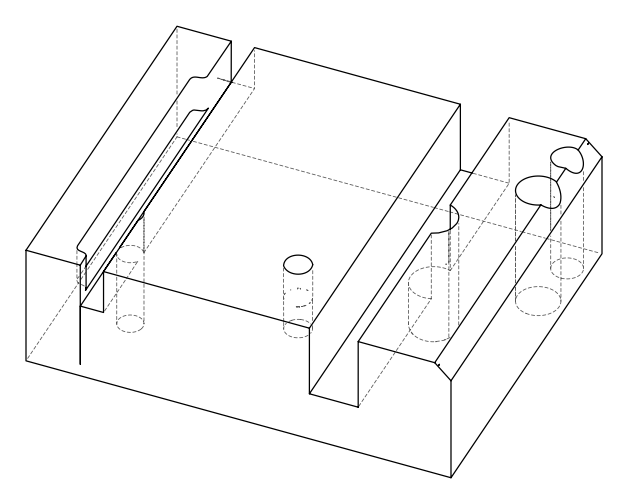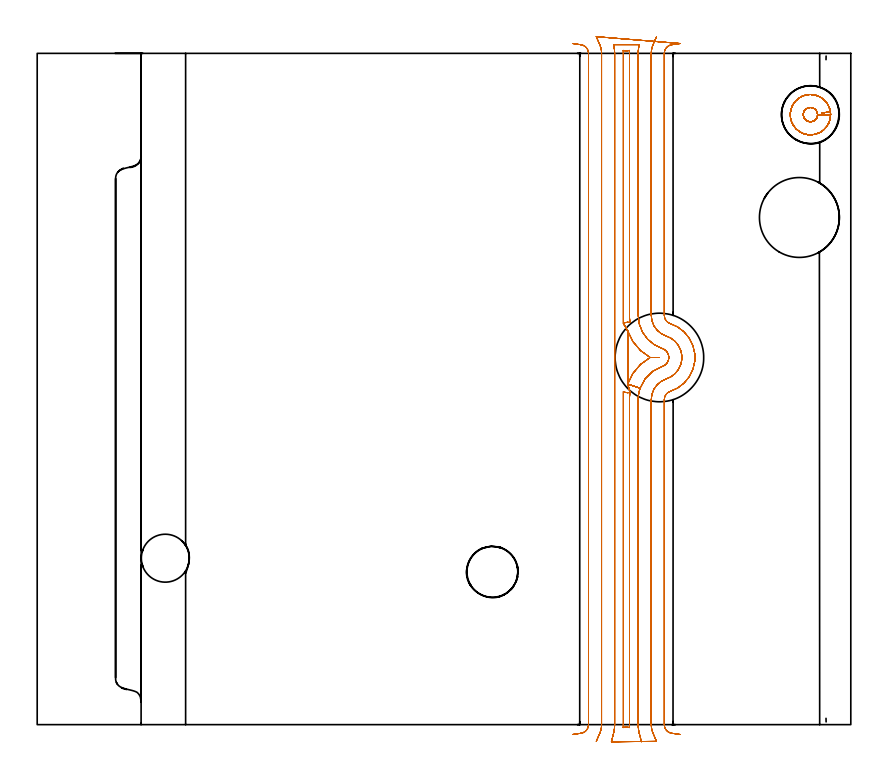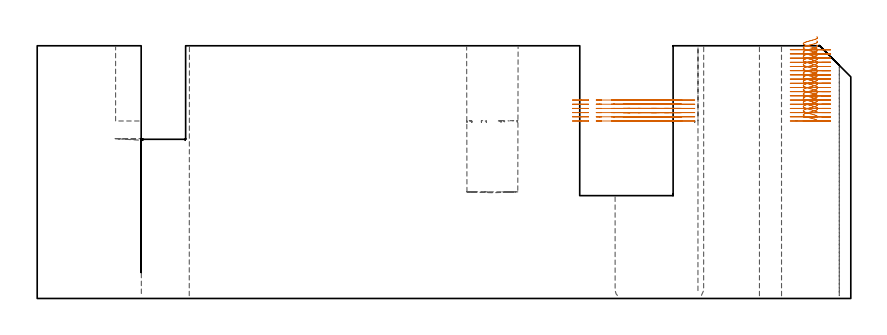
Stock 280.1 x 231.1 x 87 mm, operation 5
(PLAN: 15 operations, 13 tool changes, 155.4 min)
(1 INDEXABLE_INSERT_DRILL_THROUGH_HOLE_FROM_SOLID | STEP1HOLE_3 | NXT0302_006 | 0.36 min | 20905 mm3)
(2 DRILL_TO_ENLARGE_THROUGH_HOLE_1 | STEP1HOLE_3 | UGT0301_390 | 0.4 min | 30743 mm3)
(3 INDEXABLE_INSERT_DRILL_BLIND_HOLE_FROM_SOLID | STEP1POCKET | NXT0302_006 | 0.21 min | 12111 mm3)
(4 AREA_MILL | FG_CHAMFER_SURFACE | UGT0205_001 | 7.54 min | 12917 mm3)
(5 MILL_OPEN_POCKET | POCKET_OPEN | NXT0201_008 | Follow Part, ap 1.5, ae 75% | 133.16 min | 338654 mm3)
(6 MILL_RECTANGULAR_SLOT | SLOT_RECTANGULAR | UGT0201_004 | Follow Part, ap 8, ae 75% | 4.89 min | 195621 mm3)
(7 MILL_RECTANGULAR_SLOT_1 | SLOT_RECTANGULAR_1 | NXT0201_011 | Follow Part, ap 3, ae 75% | 3.23 min | 22316 mm3)
(8 MILL_THROUGH_HOLE_FROM_SOLID_MATERIAL | STEP1HOLE_2 | NXT0201_007 | Circular | 3.91 min | 26439 mm3)
(9 SPOT_DRILL | STEP1HOLE | NXT0321_9005460120000 | 0.03 min | 0 mm3)
(10 SPOT_DRILL_1 | STEP1HOLE_1 | NXT0321_9005460120000 | 0.05 min | 0 mm3)
(11 DRILL_BLIND_HOLE_INTO_CENTER | STEP1HOLE | NXT0301_038 | 0.05 min | 0 mm3)
(12 GUN_DRILL_THROUGH_HOLE | STEP1HOLE | UGT0307_002 | 0.44 min | 1546 mm3)
(13 SPADE_DRILL_TO_ENLARGE_THROUGH_HOLE | STEP1HOLE | UGT0306_007 | 0.38 min | 10199 mm3)
(14 DRILL_THROUGH_HOLE_INTO_CENTER | STEP1HOLE_1 | NXT0301_065 | 0.37 min | 4206 mm3)
(15 DRILL_TO_ENLARGE_THROUGH_HOLE | STEP1HOLE_1 | UGT0301_265 | 0.39 min | 14783 mm3)
(TOOL NXT0302_006 | Index. Insert Drill 17.5mm [880-D1750L25-05] | D17.5 PA176 FL88 Z2)
(TOOL UGT0301_390 | Twist Drill 27.5 mm | D27.5 PA118 FL165 Z2)
(TOOL UGT0205_001 | Chamfer Mill 20 x 3 x 45 deg. | D20 FL50 Z2)
(TOOL NXT0201_008 | ENDMILL 6mm [2P460-0600-NA 1630] | D6 FL26 Z6)
(TOOL UGT0201_004 | End Mill 32 mm | D32 FL53 Z6)
(TOOL NXT0201_011 | ENDMILL 12mm [2P460-1200-NA 1630] | D12 FL38 Z6)
(TOOL NXT0201_007 | ENDMILL 25mm [R216.25-25050GCK54P 1620] | D25 R3 FL54 Z5)
(TOOL NXT0321_9005460120000 | NC Spot Drill, 142deg, 12mm, Carbide, Uncoated | D12 PA142 FL30 Z2)
(TOOL NXT0301_038 | Carbide Drill 6.7mm [860.1-0670-034A1-MM 2214] | D6.7 PA140 FL53 Z2)
(TOOL UGT0307_002 | Gun Drill 6 mm | D6 PA130 FL24 Z1)
(TOOL UGT0306_007 | Spade Drill 16.5mm | D16.5 PA132 FL10 Z2)
(TOOL NXT0301_065 | Carbide Drill 9.4mm [860.1-0940-075A1-MM 2214] | D9.4 PA140 FL98 Z2)
(TOOL UGT0301_265 | Twist Drill 19.9 mm | D19.9 PA118 FL140 Z2)
(OP 5 MILL_OPEN_POCKET, part 2 of 2)
G0 X208.031 Y-5.905 Z68.317
G1 X207.281 Y-3.
G2 X206.9 Y0. R12. F500.
G1 Y111.892
G2 X207.555 Y115.801 R12.
G1 X203.3 Y117.267
G2 X211.04 Y126.4 R16.5
G1 X214.211
X211.04
G2 X203.3 Y135.533 R16.5
G1 X201.8 Y138.131
Y231.1
G3 X201.765 Y232.13 R15.
X203.935 Y232.13 R3.
X203.9 Y231.1 R15.
G1 Y140.908
G3 X204.107 Y138.422 R15.
X201.8 Y138.131 R3.
G1 X203.3 Y135.533
Y117.267
X204.107 Y114.378
G3 X203.9 Y111.892 R15.
G1 Y0.
G3 X203.935 Y-1.03 R15.
X201.765 Y-1.03 R3.
X201.8 Y0. R15.
G1 Y114.669
G3 X204.107 Y114.378 R3.
G1 X203.3 Y117.267
X207.555 Y115.801
G2 X215.202 Y123.308 R12.
G3 X215.202 Y129.492 R3.25
G2 X206.9 Y140.908 R12.
G1 Y231.1
G2 X207.281 Y234.1 R12.
G1 X198.419
G2 X198.8 Y231.1 R12.
G1 Y0.
G2 X198.419 Y-3. R12.
G1 X197.669 Y-5.905 F250.
X213.226 Y-5.75
X212.026 Y-3.
G2 X211.4 Y0. R7.5 F500.
G1 Y111.892
G2 X216.589 Y119.027 R7.5
G3 X216.589 Y133.773 R7.75
G2 X211.4 Y140.908 R7.5
G1 Y231.1
G2 X212.026 Y234.1 R7.5
G1 X213.226 Y236.85 F250.
G0 Z97.08
X221.447 Y-3.393
Z68.317
G1 X218.477 Y-2.97
G2 X215.9 Y0. R3. F500.
G1 Y111.892
G2 X217.975 Y114.746 R3.
G3 X217.975 Y138.054 R12.25
G2 X215.9 Y140.908 R3.
G1 Y231.1
G2 X218.477 Y234.07 R3.
G1 X221.447 Y234.493 F250.
X192.474 Y236.85
X193.674 Y234.1
G2 X194.3 Y231.1 R7.5 F500.
G1 Y0.
G2 X193.674 Y-3. R7.5
G1 X192.474 Y-5.75 F250.
G0 Z97.08
X184.253 Y234.493
Z68.317
G1 X187.223 Y234.07
G2 X189.8 Y231.1 R3. F500.
G1 Y0.
G2 X187.223 Y-2.97 R3.
G1 X184.253 Y-3.393 F250.
G0 X208.031 Y-5.905 Z66.873
G1 X207.281 Y-3.
G2 X206.9 Y0. R12. F500.
G1 Y111.892
G2 X207.555 Y115.801 R12.
G1 X203.3 Y117.267
G2 X211.04 Y126.4 R16.5
G1 X214.211
X211.04
G2 X203.3 Y135.533 R16.5
G1 X201.8 Y138.131
Y231.1
G3 X201.765 Y232.13 R15.
X203.935 Y232.13 R3.
X203.9 Y231.1 R15.
G1 Y140.908
G3 X204.107 Y138.422 R15.
X201.8 Y138.131 R3.
G1 X203.3 Y135.533
Y117.267
X204.107 Y114.378
G3 X203.9 Y111.892 R15.
G1 Y0.
G3 X203.935 Y-1.03 R15.
X201.765 Y-1.03 R3.
X201.8 Y0. R15.
G1 Y114.669
G3 X204.107 Y114.378 R3.
G1 X203.3 Y117.267
X207.555 Y115.801
G2 X215.202 Y123.308 R12.
G3 X215.202 Y129.492 R3.25
G2 X206.9 Y140.908 R12.
G1 Y231.1
G2 X207.281 Y234.1 R12.
G1 X198.419
G2 X198.8 Y231.1 R12.
G1 Y0.
G2 X198.419 Y-3. R12.
G1 X197.669 Y-5.905 F250.
X213.226 Y-5.75
X212.026 Y-3.
G2 X211.4 Y0. R7.5 F500.
G1 Y111.892
G2 X216.589 Y119.027 R7.5
G3 X216.589 Y133.773 R7.75
G2 X211.4 Y140.908 R7.5
G1 Y231.1
G2 X212.026 Y234.1 R7.5
G1 X213.226 Y236.85 F250.
G0 Z97.08
X221.447 Y-3.393
Z66.873
G1 X218.477 Y-2.97
G2 X215.9 Y0. R3. F500.
G1 Y111.892
G2 X217.975 Y114.746 R3.
G3 X217.975 Y138.054 R12.25
G2 X215.9 Y140.908 R3.
G1 Y231.1
G2 X218.477 Y234.07 R3.
G1 X221.447 Y234.493 F250.
X192.474 Y236.85
X193.674 Y234.1
G2 X194.3 Y231.1 R7.5 F500.
G1 Y0.
G2 X193.674 Y-3. R7.5
G1 X192.474 Y-5.75 F250.
G0 Z97.08
X184.253 Y234.493
Z66.873
G1 X187.223 Y234.07
G2 X189.8 Y231.1 R3. F500.
G1 Y0.
G2 X187.223 Y-2.97 R3.
G1 X184.253 Y-3.393 F250.
G0 X208.031 Y-5.905 Z65.43
G1 X207.281 Y-3.
G2 X206.9 Y0. R12. F500.
G1 Y111.892
G2 X207.555 Y115.801 R12.
G1 X203.3 Y117.267
G2 X211.04 Y126.4 R16.5
G1 X214.211
X211.04
G2 X203.3 Y135.533 R16.5
G1 X201.8 Y138.131
Y231.1
G3 X201.765 Y232.13 R15.
X203.935 Y232.13 R3.
X203.9 Y231.1 R15.
G1 Y140.908
G3 X204.107 Y138.422 R15.
X201.8 Y138.131 R3.
G1 X203.3 Y135.533
Y117.267
X204.107 Y114.378
G3 X203.9 Y111.892 R15.
G1 Y0.
G3 X203.935 Y-1.03 R15.
X201.765 Y-1.03 R3.
X201.8 Y0. R15.
G1 Y114.669
G3 X204.107 Y114.378 R3.
G1 X203.3 Y117.267
X207.555 Y115.801
G2 X215.202 Y123.308 R12.
G3 X215.202 Y129.492 R3.25
G2 X206.9 Y140.908 R12.
G1 Y231.1
G2 X207.281 Y234.1 R12.
G1 X198.419
G2 X198.8 Y231.1 R12.
G1 Y0.
G2 X198.419 Y-3. R12.
G1 X197.669 Y-5.905 F250.
X213.226 Y-5.75
X212.026 Y-3.
G2 X211.4 Y0. R7.5 F500.
G1 Y111.892
G2 X216.589 Y119.027 R7.5
G3 X216.589 Y133.773 R7.75
G2 X211.4 Y140.908 R7.5
G1 Y231.1
G2 X212.026 Y234.1 R7.5
G1 X213.226 Y236.85 F250.
G0 Z97.08
X221.447 Y-3.393
Z65.43
G1 X218.477 Y-2.97
G2 X215.9 Y0. R3. F500.
G1 Y111.892
G2 X217.975 Y114.746 R3.
G3 X217.975 Y138.054 R12.25
G2 X215.9 Y140.908 R3.
G1 Y231.1
G2 X218.477 Y234.07 R3.
G1 X221.447 Y234.493 F250.
X192.474 Y236.85
X193.674 Y234.1
G2 X194.3 Y231.1 R7.5 F500.
G1 Y0.
G2 X193.674 Y-3. R7.5
G1 X192.474 Y-5.75 F250.
G0 Z97.08
X184.253 Y234.493
Z65.43
G1 X187.223 Y234.07
G2 X189.8 Y231.1 R3. F500.
G1 Y0.
G2 X187.223 Y-2.97 R3.
G1 X184.253 Y-3.393 F250.
G0 X208.031 Y-5.905 Z63.987
G1 X207.281 Y-3.
G2 X206.9 Y0. R12. F500.
G1 Y111.892
G2 X207.555 Y115.801 R12.
G1 X203.3 Y117.267
G2 X211.04 Y126.4 R16.5
G1 X214.211
X211.04
G2 X203.3 Y135.533 R16.5
G1 X201.8 Y138.131
Y231.1
G3 X201.765 Y232.13 R15.
X203.935 Y232.13 R3.
X203.9 Y231.1 R15.
G1 Y140.908
G3 X204.107 Y138.422 R15.
X201.8 Y138.131 R3.
G1 X203.3 Y135.533
Y117.267
X204.107 Y114.378
G3 X203.9 Y111.892 R15.
G1 Y0.
G3 X203.935 Y-1.03 R15.
X201.765 Y-1.03 R3.
X201.8 Y0. R15.
G1 Y114.669
G3 X204.107 Y114.378 R3.
G1 X203.3 Y117.267
X207.555 Y115.801
G2 X215.202 Y123.308 R12.
G3 X215.202 Y129.492 R3.25
G2 X206.9 Y140.908 R12.
G1 Y231.1
G2 X207.281 Y234.1 R12.
G1 X198.419
G2 X198.8 Y231.1 R12.
G1 Y0.
G2 X198.419 Y-3. R12.
G1 X197.669 Y-5.905 F250.
X213.226 Y-5.75
X212.026 Y-3.
G2 X211.4 Y0. R7.5 F500.
G1 Y111.892
G2 X216.589 Y119.027 R7.5
G3 X216.589 Y133.773 R7.75
G2 X211.4 Y140.908 R7.5
G1 Y231.1
G2 X212.026 Y234.1 R7.5
G1 X213.226 Y236.85 F250.
G0 Z97.08
X221.447 Y-3.393
Z63.987
G1 X218.477 Y-2.97
G2 X215.9 Y0. R3. F500.
G1 Y111.892
G2 X217.975 Y114.746 R3.
G3 X217.975 Y138.054 R12.25
G2 X215.9 Y140.908 R3.
G1 Y231.1
G2 X218.477 Y234.07 R3.
G1 X221.447 Y234.493 F250.
X192.474 Y236.85
X193.674 Y234.1
G2 X194.3 Y231.1 R7.5 F500.
G1 Y0.
G2 X193.674 Y-3. R7.5
G1 X192.474 Y-5.75 F250.
G0 Z97.08
X184.253 Y234.493
Z63.987
G1 X187.223 Y234.07
G2 X189.8 Y231.1 R3. F500.
G1 Y0.
G2 X187.223 Y-2.97 R3.
G1 X184.253 Y-3.393 F250.
G0 X208.031 Y-5.905 Z62.543
G1 X207.281 Y-3.
G2 X206.9 Y0. R12. F500.
G1 Y111.892
G2 X207.555 Y115.801 R12.
G1 X203.3 Y117.267
G2 X211.04 Y126.4 R16.5
G1 X214.211
X211.04
G2 X203.3 Y135.533 R16.5
G1 X201.8 Y138.131
Y231.1
G3 X201.765 Y232.13 R15.
X203.935 Y232.13 R3.
X203.9 Y231.1 R15.
G1 Y140.908
G3 X204.107 Y138.422 R15.
X201.8 Y138.131 R3.
G1 X203.3 Y135.533
Y117.267
X204.107 Y114.378
G3 X203.9 Y111.892 R15.
G1 Y0.
G3 X203.935 Y-1.03 R15.
X201.765 Y-1.03 R3.
X201.8 Y0. R15.
G1 Y114.669
G3 X204.107 Y114.378 R3.
G1 X203.3 Y117.267
X207.555 Y115.801
G2 X215.202 Y123.308 R12.
G3 X215.202 Y129.492 R3.25
G2 X206.9 Y140.908 R12.
G1 Y231.1
G2 X207.281 Y234.1 R12.
G1 X198.419
G2 X198.8 Y231.1 R12.
G1 Y0.
G2 X198.419 Y-3. R12.
G1 X197.669 Y-5.905 F250.
X213.226 Y-5.75
X212.026 Y-3.
G2 X211.4 Y0. R7.5 F500.
G1 Y111.892
G2 X216.589 Y119.027 R7.5
G3 X216.589 Y133.773 R7.75
G2 X211.4 Y140.908 R7.5
G1 Y231.1
G2 X212.026 Y234.1 R7.5
G1 X213.226 Y236.85 F250.
G0 Z97.08
X221.447 Y-3.393
Z62.543
G1 X218.477 Y-2.97
G2 X215.9 Y0. R3. F500.
G1 Y111.892
G2 X217.975 Y114.746 R3.
G3 X217.975 Y138.054 R12.25
G2 X215.9 Y140.908 R3.
G1 Y231.1
G2 X218.477 Y234.07 R3.
G1 X221.447 Y234.493 F250.
X192.474 Y236.85
X193.674 Y234.1
G2 X194.3 Y231.1 R7.5 F500.
G1 Y0.
G2 X193.674 Y-3. R7.5
G1 X192.474 Y-5.75 F250.
G0 Z97.08
X184.253 Y234.493
Z62.543
G1 X187.223 Y234.07
G2 X189.8 Y231.1 R3. F500.
G1 Y0.
G2 X187.223 Y-2.97 R3.
G1 X184.253 Y-3.393 F250.
G0 X208.031 Y-5.905 Z61.1
G1 X207.281 Y-3.
G2 X206.9 Y0. R12. F500.
G1 Y111.892
G2 X207.555 Y115.801 R12.
G1 X203.3 Y117.267
G2 X211.04 Y126.4 R16.5
G1 X214.211
X211.04
G2 X203.3 Y135.533 R16.5
G1 X201.8 Y138.131
Y231.1
G3 X201.765 Y232.13 R15.
X203.935 Y232.13 R3.
X203.9 Y231.1 R15.
G1 Y140.908
G3 X204.107 Y138.422 R15.
X201.8 Y138.131 R3.
G1 X203.3 Y135.533
Y117.267
X204.107 Y114.378
G3 X203.9 Y111.892 R15.
G1 Y0.
G3 X203.935 Y-1.03 R15.
X201.765 Y-1.03 R3.
X201.8 Y0. R15.
G1 Y114.669
G3 X204.107 Y114.378 R3.
G1 X203.3 Y117.267
X207.555 Y115.801
G2 X215.202 Y123.308 R12.
G3 X215.202 Y129.492 R3.25
G2 X206.9 Y140.908 R12.
G1 Y231.1
G2 X207.281 Y234.1 R12.
G1 X198.419
G2 X198.8 Y231.1 R12.
G1 Y0.
G2 X198.419 Y-3. R12.
G1 X197.669 Y-5.905 F250.
X213.226 Y-5.75
X212.026 Y-3.
G2 X211.4 Y0. R7.5 F500.
G1 Y111.892
G2 X216.589 Y119.027 R7.5
G3 X216.589 Y133.773 R7.75
G2 X211.4 Y140.908 R7.5
G1 Y231.1
G2 X212.026 Y234.1 R7.5
G1 X213.226 Y236.85 F250.
G0 Z97.08
X221.447 Y-3.393
Z61.1
G1 X218.477 Y-2.97
G2 X215.9 Y0. R3. F500.
G1 Y111.892
G2 X217.975 Y114.746 R3.
G3 X217.975 Y138.054 R12.25
G2 X215.9 Y140.908 R3.
G1 Y231.1
G2 X218.477 Y234.07 R3.
G1 X221.447 Y234.493 F250.
X192.474 Y236.85
X193.674 Y234.1
G2 X194.3 Y231.1 R7.5 F500.
G1 Y0.
G2 X193.674 Y-3. R7.5
G1 X192.474 Y-5.75 F250.
G0 Z97.08
X184.253 Y234.493
Z61.1
G1 X187.223 Y234.07
G2 X189.8 Y231.1 R3. F500.
G1 Y0.
G2 X187.223 Y-2.97 R3.
G1 X184.253 Y-3.393 F250.
G0 Z97.08
X268.377 Y208.888
Z90.08
G1 X268.534 Y209.222 Z89.981
X268.65 Y209.778 Z89.829
Y210.222 Z89.71
X268.534 Y210.778 Z89.558
X268.292 Y211.293 Z89.406
X267.939 Y211.739 Z89.253
X267.493 Y212.092 Z89.101
X266.978 Y212.334 Z88.948
X266.422 Y212.45 Z88.796
X265.978 Z88.677
X265.422 Y212.334 Z88.525
X264.907 Y212.092 Z88.372
X264.461 Y211.739 Z88.22
X264.108 Y211.293 Z88.068
X263.866 Y210.778 Z87.915
X263.75 Y210.222 Z87.763
Y209.778 Z87.644
X263.866 Y209.222 Z87.492
X264.108 Y208.707 Z87.339
X264.461 Y208.261 Z87.187
X264.907 Y207.908 Z87.034
X265.422 Y207.666 Z86.882
X265.978 Y207.55 Z86.73
X266.422 Z86.611
X266.978 Y207.666 Z86.458
X267.493 Y207.908 Z86.306
X267.939 Y208.261 Z86.154
X268.292 Y208.707 Z86.001
X268.534 Y209.222 Z85.849
X268.65 Y209.778 Z85.696
Y210. Z85.637
G3 X266.2 Y212.45 R2.45 F500.
X268.65 Y210. R-2.45
G1 X273.15
G3 X266.2 Y216.95 R6.95
X273.15 Y210. R-6.95
X273.078 Y210.997 R6.95
G1 X270.109 Y210.566 F250.
G0 X268.377 Y208.888 Z88.637
G1 X268.534 Y209.222 Z88.538
X268.65 Y209.778 Z88.386
Y210.222 Z88.267
X268.534 Y210.778 Z88.115
X268.292 Y211.293 Z87.962
X267.939 Y211.739 Z87.81
X267.493 Y212.092 Z87.657
X266.978 Y212.334 Z87.505
X266.422 Y212.45 Z87.353
X265.978 Z87.234
X265.422 Y212.334 Z87.081
X264.907 Y212.092 Z86.929
X264.461 Y211.739 Z86.777
X264.108 Y211.293 Z86.624
X263.866 Y210.778 Z86.472
X263.75 Y210.222 Z86.319
Y209.778 Z86.201
X263.866 Y209.222 Z86.048
X264.108 Y208.707 Z85.896
X264.461 Y208.261 Z85.743
X264.907 Y207.908 Z85.591
X265.422 Y207.666 Z85.439
X265.978 Y207.55 Z85.286
X266.422 Z85.167
X266.978 Y207.666 Z85.015
X267.493 Y207.908 Z84.863
X267.939 Y208.261 Z84.71
X268.292 Y208.707 Z84.558
X268.534 Y209.222 Z84.405
X268.65 Y209.778 Z84.253
Y210. Z84.194
G3 X266.2 Y212.45 R2.45 F500.
X268.65 Y210. R-2.45
G1 X273.15
G3 X266.2 Y216.95 R6.95
X273.15 Y210. R-6.95
X273.078 Y210.997 R6.95
G1 X270.109 Y210.566 F250.
G0 X268.377 Y208.888 Z87.194
G1 X268.534 Y209.222 Z87.095
X268.65 Y209.778 Z86.942
Y210.222 Z86.824
X268.534 Y210.778 Z86.671
X268.292 Y211.293 Z86.519
X267.939 Y211.739 Z86.366
X267.493 Y212.092 Z86.214
X266.978 Y212.334 Z86.062
X266.422 Y212.45 Z85.909
X265.978 Z85.79
X265.422 Y212.334 Z85.638
X264.907 Y212.092 Z85.486
X264.461 Y211.739 Z85.333
X264.108 Y211.293 Z85.181
X263.866 Y210.778 Z85.028
X263.75 Y210.222 Z84.876
Y209.778 Z84.757
X263.866 Y209.222 Z84.605
X264.108 Y208.707 Z84.452
X264.461 Y208.261 Z84.3
X264.907 Y207.908 Z84.148
X265.422 Y207.666 Z83.995
X265.978 Y207.55 Z83.843
X266.422 Z83.724
X266.978 Y207.666 Z83.572
X267.493 Y207.908 Z83.419
X267.939 Y208.261 Z83.267
X268.292 Y208.707 Z83.114
X268.534 Y209.222 Z82.962
X268.65 Y209.778 Z82.81
Y210. Z82.75
G3 X266.2 Y212.45 R2.45 F500.
X268.65 Y210. R-2.45
G1 X273.15
G3 X266.2 Y216.95 R6.95
X273.15 Y210. R-6.95
X273.078 Y210.997 R6.95
G1 X270.109 Y210.566 F250.
G0 X268.377 Y208.888 Z85.75
G1 X268.534 Y209.222 Z85.651
X268.65 Y209.778 Z85.499
Y210.222 Z85.38
X268.534 Y210.778 Z85.228
X268.292 Y211.293 Z85.075
X267.939 Y211.739 Z84.923
X267.493 Y212.092 Z84.771
X266.978 Y212.334 Z84.618
X266.422 Y212.45 Z84.466
X265.978 Z84.347
X265.422 Y212.334 Z84.195
X264.907 Y212.092 Z84.042
X264.461 Y211.739 Z83.89
X264.108 Y211.293 Z83.737
X263.866 Y210.778 Z83.585
X263.75 Y210.222 Z83.433
Y209.778 Z83.314
X263.866 Y209.222 Z83.161
X264.108 Y208.707 Z83.009
X264.461 Y208.261 Z82.857
X264.907 Y207.908 Z82.704
X265.422 Y207.666 Z82.552
X265.978 Y207.55 Z82.399
X266.422 Z82.281
X266.978 Y207.666 Z82.128
X267.493 Y207.908 Z81.976
X267.939 Y208.261 Z81.823
X268.292 Y208.707 Z81.671
X268.534 Y209.222 Z81.519
X268.65 Y209.778 Z81.366
Y210. Z81.307
G3 X266.2 Y212.45 R2.45 F500.
X268.65 Y210. R-2.45
G1 X273.15
G3 X266.2 Y216.95 R6.95
X273.15 Y210. R-6.95
X273.078 Y210.997 R6.95
G1 X270.109 Y210.566 F250.
G0 X268.377 Y208.888 Z84.307
G1 X268.534 Y209.222 Z84.208
X268.65 Y209.778 Z84.056
Y210.222 Z83.937
X268.534 Y210.778 Z83.785
X268.292 Y211.293 Z83.632
X267.939 Y211.739 Z83.48
X267.493 Y212.092 Z83.327
X266.978 Y212.334 Z83.175
X266.422 Y212.45 Z83.022
X265.978 Z82.904
X265.422 Y212.334 Z82.751
X264.907 Y212.092 Z82.599
X264.461 Y211.739 Z82.447
X264.108 Y211.293 Z82.294
X263.866 Y210.778 Z82.142
X263.75 Y210.222 Z81.989
Y209.778 Z81.871
X263.866 Y209.222 Z81.718
X264.108 Y208.707 Z81.566
X264.461 Y208.261 Z81.413
X264.907 Y207.908 Z81.261
X265.422 Y207.666 Z81.109
X265.978 Y207.55 Z80.956
X266.422 Z80.837
X266.978 Y207.666 Z80.685
X267.493 Y207.908 Z80.533
X267.939 Y208.261 Z80.38
X268.292 Y208.707 Z80.228
X268.534 Y209.222 Z80.075
X268.65 Y209.778 Z79.923
Y210. Z79.864
G3 X266.2 Y212.45 R2.45 F500.
X268.65 Y210. R-2.45
G1 X273.15
G3 X266.2 Y216.95 R6.95
X273.15 Y210. R-6.95
X273.078 Y210.997 R6.95
G1 X270.109 Y210.566 F250.
G0 X268.377 Y208.888 Z82.864
G1 X268.534 Y209.222 Z82.765
X268.65 Y209.778 Z82.612
Y210.222 Z82.494
X268.534 Y210.778 Z82.341
X268.292 Y211.293 Z82.189
X267.939 Y211.739 Z82.036
X267.493 Y212.092 Z81.884
X266.978 Y212.334 Z81.732
X266.422 Y212.45 Z81.579
X265.978 Z81.46
X265.422 Y212.334 Z81.308
X264.907 Y212.092 Z81.156
X264.461 Y211.739 Z81.003
X264.108 Y211.293 Z80.851
X263.866 Y210.778 Z80.698
X263.75 Y210.222 Z80.546
Y209.778 Z80.427
X263.866 Y209.222 Z80.275
X264.108 Y208.707 Z80.122
X264.461 Y208.261 Z79.97
X264.907 Y207.908 Z79.818
X265.422 Y207.666 Z79.665
X265.978 Y207.55 Z79.513
X266.422 Z79.394
X266.978 Y207.666 Z79.242
X267.493 Y207.908 Z79.089
X267.939 Y208.261 Z78.937
X268.292 Y208.707 Z78.784
X268.534 Y209.222 Z78.632
X268.65 Y209.778 Z78.48
Y210. Z78.42
G3 X266.2 Y212.45 R2.45 F500.
X268.65 Y210. R-2.45
G1 X273.15
G3 X266.2 Y216.95 R6.95
X273.15 Y210. R-6.95
X273.078 Y210.997 R6.95
G1 X270.109 Y210.566 F250.
G0 X268.377 Y208.888 Z81.42
G1 X268.534 Y209.222 Z81.321
X268.65 Y209.778 Z81.169
Y210.222 Z81.05
X268.534 Y210.778 Z80.898
X268.292 Y211.293 Z80.745
X267.939 Y211.739 Z80.593
X267.493 Y212.092 Z80.441
X266.978 Y212.334 Z80.288
X266.422 Y212.45 Z80.136
X265.978 Z80.017
X265.422 Y212.334 Z79.865
X264.907 Y212.092 Z79.712
X264.461 Y211.739 Z79.56
X264.108 Y211.293 Z79.407
X263.866 Y210.778 Z79.255
X263.75 Y210.222 Z79.103
Y209.778 Z78.984
X263.866 Y209.222 Z78.831
X264.108 Y208.707 Z78.679
X264.461 Y208.261 Z78.527
X264.907 Y207.908 Z78.374
X265.422 Y207.666 Z78.222
X265.978 Y207.55 Z78.069
X266.422 Z77.951
X266.978 Y207.666 Z77.798
X267.493 Y207.908 Z77.646
X267.939 Y208.261 Z77.493
X268.292 Y208.707 Z77.341
X268.534 Y209.222 Z77.189
X268.65 Y209.778 Z77.036
Y210. Z76.977
G3 X266.2 Y212.45 R2.45 F500.
X268.65 Y210. R-2.45
G1 X273.15
G3 X266.2 Y216.95 R6.95
X273.15 Y210. R-6.95
X273.078 Y210.997 R6.95
G1 X270.109 Y210.566 F250.
G0 X268.377 Y208.888 Z79.977
G1 X268.534 Y209.222 Z79.878
X268.65 Y209.778 Z79.726
Y210.222 Z79.607
X268.534 Y210.778 Z79.454
X268.292 Y211.293 Z79.302
X267.939 Y211.739 Z79.15
X267.493 Y212.092 Z78.997
X266.978 Y212.334 Z78.845
X266.422 Y212.45 Z78.692
X265.978 Z78.574
X265.422 Y212.334 Z78.421
X264.907 Y212.092 Z78.269
X264.461 Y211.739 Z78.116
X264.108 Y211.293 Z77.964
X263.866 Y210.778 Z77.812
X263.75 Y210.222 Z77.659
Y209.778 Z77.54
X263.866 Y209.222 Z77.388
X264.108 Y208.707 Z77.236
X264.461 Y208.261 Z77.083
X264.907 Y207.908 Z76.931
X265.422 Y207.666 Z76.778
X265.978 Y207.55 Z76.626
X266.422 Z76.507
X266.978 Y207.666 Z76.355
X267.493 Y207.908 Z76.202
X267.939 Y208.261 Z76.05
X268.292 Y208.707 Z75.898
X268.534 Y209.222 Z75.745
X268.65 Y209.778 Z75.593
Y210. Z75.533
G3 X266.2 Y212.45 R2.45 F500.
X268.65 Y210. R-2.45
G1 X273.15
G3 X266.2 Y216.95 R6.95
X273.15 Y210. R-6.95
X273.078 Y210.997 R6.95
G1 X270.109 Y210.566 F250.
G0 X268.377 Y208.888 Z78.533
G1 X268.534 Y209.222 Z78.435
X268.65 Y209.778 Z78.282
Y210.222 Z78.164
X268.534 Y210.778 Z78.011
X268.292 Y211.293 Z77.859
X267.939 Y211.739 Z77.706
X267.493 Y212.092 Z77.554
X266.978 Y212.334 Z77.401
X266.422 Y212.45 Z77.249
X265.978 Z77.13
X265.422 Y212.334 Z76.978
X264.907 Y212.092 Z76.826
X264.461 Y211.739 Z76.673
X264.108 Y211.293 Z76.521
X263.866 Y210.778 Z76.368
X263.75 Y210.222 Z76.216
Y209.778 Z76.097
X263.866 Y209.222 Z75.945
X264.108 Y208.707 Z75.792
X264.461 Y208.261 Z75.64
X264.907 Y207.908 Z75.488
X265.422 Y207.666 Z75.335
X265.978 Y207.55 Z75.183
X266.422 Z75.064
X266.978 Y207.666 Z74.912
X267.493 Y207.908 Z74.759
X267.939 Y208.261 Z74.607
X268.292 Y208.707 Z74.454
X268.534 Y209.222 Z74.302
X268.65 Y209.778 Z74.15
Y210. Z74.09
G3 X266.2 Y212.45 R2.45 F500.
X268.65 Y210. R-2.45
G1 X273.15
G3 X266.2 Y216.95 R6.95
X273.15 Y210. R-6.95
X273.078 Y210.997 R6.95
G1 X270.109 Y210.566 F250.
G0 X268.377 Y208.888 Z77.09
G1 X268.534 Y209.222 Z76.991
X268.65 Y209.778 Z76.839
Y210.222 Z76.72
X268.534 Y210.778 Z76.568
X268.292 Y211.293 Z76.415
X267.939 Y211.739 Z76.263
X267.493 Y212.092 Z76.111
X266.978 Y212.334 Z75.958
X266.422 Y212.45 Z75.806
X265.978 Z75.687
X265.422 Y212.334 Z75.535
X264.907 Y212.092 Z75.382
X264.461 Y211.739 Z75.23
X264.108 Y211.293 Z75.077
X263.866 Y210.778 Z74.925
X263.75 Y210.222 Z74.773
Y209.778 Z74.654
X263.866 Y209.222 Z74.501
X264.108 Y208.707 Z74.349
X264.461 Y208.261 Z74.197
X264.907 Y207.908 Z74.044
X265.422 Y207.666 Z73.892
X265.978 Y207.55 Z73.739
X266.422 Z73.621
X266.978 Y207.666 Z73.468
X267.493 Y207.908 Z73.316
X267.939 Y208.261 Z73.163
X268.292 Y208.707 Z73.011
X268.534 Y209.222 Z72.859
X268.65 Y209.778 Z72.706
Y210. Z72.647
G3 X266.2 Y212.45 R2.45 F500.
X268.65 Y210. R-2.45
G1 X273.15
G3 X266.2 Y216.95 R6.95
X273.15 Y210. R-6.95
X273.078 Y210.997 R6.95
G1 X270.109 Y210.566 F250.
G0 X268.377 Y208.888 Z75.647
G1 X268.534 Y209.222 Z75.548
X268.65 Y209.778 Z75.396
Y210.222 Z75.277
X268.534 Y210.778 Z75.124
X268.292 Y211.293 Z74.972
X267.939 Y211.739 Z74.82
X267.493 Y212.092 Z74.667
X266.978 Y212.334 Z74.515
X266.422 Y212.45 Z74.362
X265.978 Z74.244
X265.422 Y212.334 Z74.091
X264.907 Y212.092 Z73.939
X264.461 Y211.739 Z73.786
X264.108 Y211.293 Z73.634
X263.866 Y210.778 Z73.482
X263.75 Y210.222 Z73.329
Y209.778 Z73.21
X263.866 Y209.222 Z73.058
X264.108 Y208.707 Z72.906
X264.461 Y208.261 Z72.753
X264.907 Y207.908 Z72.601
X265.422 Y207.666 Z72.448
X265.978 Y207.55 Z72.296
X266.422 Z72.177
X266.978 Y207.666 Z72.025
X267.493 Y207.908 Z71.872
X267.939 Y208.261 Z71.72
X268.292 Y208.707 Z71.568
X268.534 Y209.222 Z71.415
X268.65 Y209.778 Z71.263
Y210. Z71.203
G3 X266.2 Y212.45 R2.45 F500.
X268.65 Y210. R-2.45
G1 X273.15
G3 X266.2 Y216.95 R6.95
X273.15 Y210. R-6.95
X273.078 Y210.997 R6.95
G1 X270.109 Y210.566 F250.
G0 X268.377 Y208.888 Z74.203
G1 X268.534 Y209.222 Z74.105
X268.65 Y209.778 Z73.952
Y210.222 Z73.833
X268.534 Y210.778 Z73.681
X268.292 Y211.293 Z73.529
X267.939 Y211.739 Z73.376
X267.493 Y212.092 Z73.224
X266.978 Y212.334 Z73.071
X266.422 Y212.45 Z72.919
X265.978 Z72.8
X265.422 Y212.334 Z72.648
X264.907 Y212.092 Z72.495
X264.461 Y211.739 Z72.343
X264.108 Y211.293 Z72.191
X263.866 Y210.778 Z72.038
X263.75 Y210.222 Z71.886
Y209.778 Z71.767
X263.866 Y209.222 Z71.615
X264.108 Y208.707 Z71.462
X264.461 Y208.261 Z71.31
X264.907 Y207.908 Z71.157
X265.422 Y207.666 Z71.005
X265.978 Y207.55 Z70.853
X266.422 Z70.734
X266.978 Y207.666 Z70.582
X267.493 Y207.908 Z70.429
X267.939 Y208.261 Z70.277
X268.292 Y208.707 Z70.124
X268.534 Y209.222 Z69.972
X268.65 Y209.778 Z69.819
Y210. Z69.76
G3 X266.2 Y212.45 R2.45 F500.
X268.65 Y210. R-2.45
G1 X273.15
G3 X266.2 Y216.95 R6.95
X273.15 Y210. R-6.95
X273.078 Y210.997 R6.95
G1 X270.109 Y210.566 F250.
G0 X268.377 Y208.888 Z72.76
G1 X268.534 Y209.222 Z72.661
X268.65 Y209.778 Z72.509
Y210.222 Z72.39
X268.534 Y210.778 Z72.238
X268.292 Y211.293 Z72.085
X267.939 Y211.739 Z71.933
X267.493 Y212.092 Z71.78
X266.978 Y212.334 Z71.628
X266.422 Y212.45 Z71.476
X265.978 Z71.357
X265.422 Y212.334 Z71.205
X264.907 Y212.092 Z71.052
X264.461 Y211.739 Z70.9
X264.108 Y211.293 Z70.747
X263.866 Y210.778 Z70.595
X263.75 Y210.222 Z70.442
Y209.778 Z70.324
X263.866 Y209.222 Z70.171
X264.108 Y208.707 Z70.019
X264.461 Y208.261 Z69.867
X264.907 Y207.908 Z69.714
X265.422 Y207.666 Z69.562
X265.978 Y207.55 Z69.409
X266.422 Z69.291
X266.978 Y207.666 Z69.138
X267.493 Y207.908 Z68.986
X267.939 Y208.261 Z68.833
X268.292 Y208.707 Z68.681
X268.534 Y209.222 Z68.529
X268.65 Y209.778 Z68.376
Y210. Z68.317
G3 X266.2 Y212.45 R2.45 F500.
X268.65 Y210. R-2.45
G1 X273.15
G3 X266.2 Y216.95 R6.95
X273.15 Y210. R-6.95
X273.078 Y210.997 R6.95
G1 X270.109 Y210.566 F250.
G0 X268.377 Y208.888 Z71.317
G1 X268.534 Y209.222 Z71.218
X268.65 Y209.778 Z71.066
Y210.222 Z70.947
X268.534 Y210.778 Z70.794
X268.292 Y211.293 Z70.642
X267.939 Y211.739 Z70.49
X267.493 Y212.092 Z70.337
X266.978 Y212.334 Z70.185
X266.422 Y212.45 Z70.032
X265.978 Z69.914
X265.422 Y212.334 Z69.761
X264.907 Y212.092 Z69.609
X264.461 Y211.739 Z69.456
X264.108 Y211.293 Z69.304
X263.866 Y210.778 Z69.152
X263.75 Y210.222 Z68.999
Y209.778 Z68.88
X263.866 Y209.222 Z68.728
X264.108 Y208.707 Z68.576
X264.461 Y208.261 Z68.423
X264.907 Y207.908 Z68.271
X265.422 Y207.666 Z68.118
X265.978 Y207.55 Z67.966
X266.422 Z67.847
X266.978 Y207.666 Z67.695
X267.493 Y207.908 Z67.542
X267.939 Y208.261 Z67.39
X268.292 Y208.707 Z67.238
X268.534 Y209.222 Z67.085
X268.65 Y209.778 Z66.933
Y210. Z66.873
G3 X266.2 Y212.45 R2.45 F500.
X268.65 Y210. R-2.45
G1 X273.15
G3 X266.2 Y216.95 R6.95
X273.15 Y210. R-6.95
X273.078 Y210.997 R6.95
G1 X270.109 Y210.566 F250.
G0 X268.377 Y208.888 Z69.873
G1 X268.534 Y209.222 Z69.775
X268.65 Y209.778 Z69.622
Y210.222 Z69.503
X268.534 Y210.778 Z69.351
X268.292 Y211.293 Z69.199
X267.939 Y211.739 Z69.046
X267.493 Y212.092 Z68.894
X266.978 Y212.334 Z68.741
X266.422 Y212.45 Z68.589
X265.978 Z68.47
X265.422 Y212.334 Z68.318
X264.907 Y212.092 Z68.165
X264.461 Y211.739 Z68.013
X264.108 Y211.293 Z67.861
X263.866 Y210.778 Z67.708
X263.75 Y210.222 Z67.556
Y209.778 Z67.437
X263.866 Y209.222 Z67.285
X264.108 Y208.707 Z67.132
X264.461 Y208.261 Z66.98
X264.907 Y207.908 Z66.827
X265.422 Y207.666 Z66.675
X265.978 Y207.55 Z66.523
X266.422 Z66.404
X266.978 Y207.666 Z66.251
X267.493 Y207.908 Z66.099
X267.939 Y208.261 Z65.947
X268.292 Y208.707 Z65.794
X268.534 Y209.222 Z65.642
X268.65 Y209.778 Z65.489
Y210. Z65.43
G3 X266.2 Y212.45 R2.45 F500.
X268.65 Y210. R-2.45
G1 X273.15
G3 X266.2 Y216.95 R6.95
X273.15 Y210. R-6.95
X273.078 Y210.997 R6.95
G1 X270.109 Y210.566 F250.
G0 X268.377 Y208.888 Z68.43
G1 X268.534 Y209.222 Z68.331
X268.65 Y209.778 Z68.179
Y210.222 Z68.06
X268.534 Y210.778 Z67.908
X268.292 Y211.293 Z67.755
X267.939 Y211.739 Z67.603
X267.493 Y212.092 Z67.45
X266.978 Y212.334 Z67.298
X266.422 Y212.45 Z67.146
X265.978 Z67.027
X265.422 Y212.334 Z66.874
X264.907 Y212.092 Z66.722
X264.461 Y211.739 Z66.57
X264.108 Y211.293 Z66.417
X263.866 Y210.778 Z66.265
X263.75 Y210.222 Z66.112
Y209.778 Z65.994
X263.866 Y209.222 Z65.841
X264.108 Y208.707 Z65.689
X264.461 Y208.261 Z65.536
X264.907 Y207.908 Z65.384
X265.422 Y207.666 Z65.232
X265.978 Y207.55 Z65.079
X266.422 Z64.961
X266.978 Y207.666 Z64.808
X267.493 Y207.908 Z64.656
X267.939 Y208.261 Z64.503
X268.292 Y208.707 Z64.351
X268.534 Y209.222 Z64.198
X268.65 Y209.778 Z64.046
Y210. Z63.987
G3 X266.2 Y212.45 R2.45 F500.
X268.65 Y210. R-2.45
G1 X273.15
G3 X266.2 Y216.95 R6.95
X273.15 Y210. R-6.95
X273.078 Y210.997 R6.95
G1 X270.109 Y210.566 F250.
G0 X268.377 Y208.888 Z66.987
G1 X268.534 Y209.222 Z66.888
X268.65 Y209.778 Z66.735
Y210.222 Z66.617
X268.534 Y210.778 Z66.464
X268.292 Y211.293 Z66.312
X267.939 Y211.739 Z66.16
X267.493 Y212.092 Z66.007
X266.978 Y212.334 Z65.855
X266.422 Y212.45 Z65.702
X265.978 Z65.584
X265.422 Y212.334 Z65.431
X264.907 Y212.092 Z65.279
X264.461 Y211.739 Z65.126
X264.108 Y211.293 Z64.974
X263.866 Y210.778 Z64.822
X263.75 Y210.222 Z64.669
Y209.778 Z64.55
X263.866 Y209.222 Z64.398
X264.108 Y208.707 Z64.246
X264.461 Y208.261 Z64.093
X264.907 Y207.908 Z63.941
X265.422 Y207.666 Z63.788
X265.978 Y207.55 Z63.636
X266.422 Z63.517
X266.978 Y207.666 Z63.365
X267.493 Y207.908 Z63.212
X267.939 Y208.261 Z63.06
X268.292 Y208.707 Z62.908
X268.534 Y209.222 Z62.755
X268.65 Y209.778 Z62.603
Y210. Z62.543
G3 X266.2 Y212.45 R2.45 F500.
X268.65 Y210. R-2.45
G1 X273.15
G3 X266.2 Y216.95 R6.95
X273.15 Y210. R-6.95
X273.078 Y210.997 R6.95
G1 X270.109 Y210.566 F250.
G0 X268.377 Y208.888 Z65.543
G1 X268.534 Y209.222 Z65.445
X268.65 Y209.778 Z65.292
Y210.222 Z65.173
X268.534 Y210.778 Z65.021
X268.292 Y211.293 Z64.869
X267.939 Y211.739 Z64.716
X267.493 Y212.092 Z64.564
X266.978 Y212.334 Z64.411
X266.422 Y212.45 Z64.259
X265.978 Z64.14
X265.422 Y212.334 Z63.988
X264.907 Y212.092 Z63.835
X264.461 Y211.739 Z63.683
X264.108 Y211.293 Z63.531
X263.866 Y210.778 Z63.378
X263.75 Y210.222 Z63.226
Y209.778 Z63.107
X263.866 Y209.222 Z62.955
X264.108 Y208.707 Z62.802
X264.461 Y208.261 Z62.65
X264.907 Y207.908 Z62.497
X265.422 Y207.666 Z62.345
X265.978 Y207.55 Z62.193
X266.422 Z62.074
X266.978 Y207.666 Z61.921
X267.493 Y207.908 Z61.769
X267.939 Y208.261 Z61.617
X268.292 Y208.707 Z61.464
X268.534 Y209.222 Z61.312
X268.65 Y209.778 Z61.159
Y210. Z61.1
G3 X266.2 Y212.45 R2.45 F500.
X268.65 Y210. R-2.45
G1 X273.15
G3 X266.2 Y216.95 R6.95
X273.15 Y210. R-6.95
X273.078 Y210.997 R6.95
G1 X270.109 Y210.566 F250.
G0 Z97.08
M5
M2
